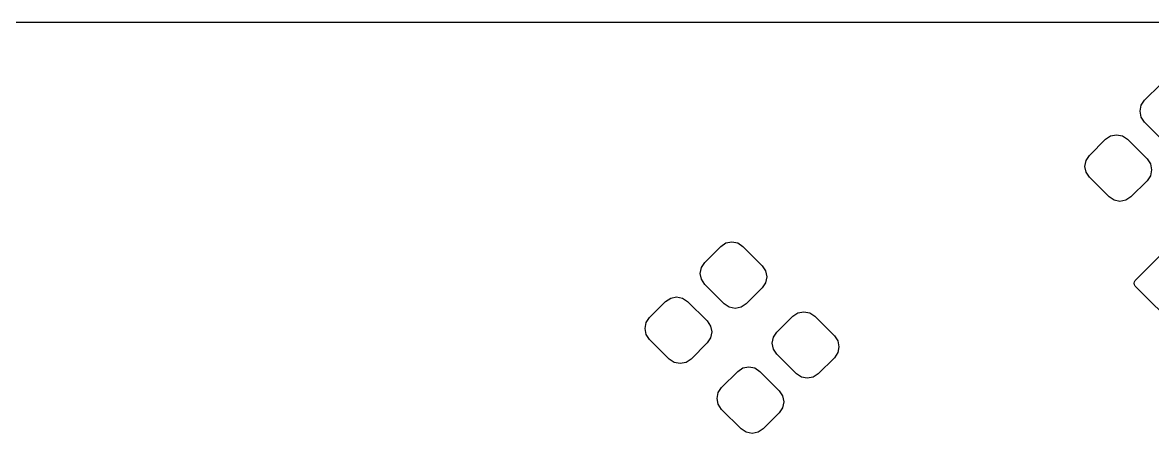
# Model space of a CAD drawing. Extents: x -27 to 356, y -111 to 35.
# Drawn here: x 250.42 to 264.33, y 29.87 to 34.92 of the extents above; entities that cross this region are included whole.
import ezdxf

# ---------------------------------------------------------------- set-up
doc = ezdxf.new("R2010")
doc.units = 0
doc.layers.add('BLACK', color=7, linetype='CONTINUOUS')

msp = doc.modelspace()

# ---------------------------------------------------------------- linework, layer by layer
at = {"layer": 'BLACK', "linetype": 'CONTINUOUS'}
for p, q in [((347.875, 34.925), (231.168, 34.925)), ((347.875, 34.925), (231.168, 34.925)), ((264.235, 33.9683), (264.433, 34.1663)), ((264.194, 33.9064), (264.235, 33.9683)), ((264.179, 33.8333), (264.194, 33.9064)), ((264.194, 33.7602), (264.179, 33.8333)), ((264.235, 33.6982), (264.194, 33.7602)), ((264.476, 33.4578), (264.235, 33.6982)), ((263.754, 33.4875), (263.816, 33.5289)), ((263.816, 33.5289), (263.889, 33.5434)), ((263.889, 33.5434), (263.962, 33.5289)), ((263.962, 33.5289), (264.024, 33.4875)), ((263.556, 33.2895), (263.754, 33.4875)), ((264.024, 33.4875), (264.265, 33.2471)), ((263.515, 33.2275), (263.556, 33.2895)), ((264.265, 33.2471), (264.306, 33.1851)), ((263.5, 33.1544), (263.515, 33.2275)), ((263.515, 33.0814), (263.5, 33.1544)), ((264.306, 33.1851), (264.321, 33.112)), ((264.321, 33.112), (264.306, 33.0389)), ((263.556, 33.0194), (263.515, 33.0814)), ((263.797, 32.779), (263.556, 33.0194)), ((264.265, 32.977), (264.067, 32.779)), ((264.306, 33.0389), (264.265, 32.977)), ((263.859, 32.7376), (263.797, 32.779)), ((263.932, 32.723), (263.859, 32.7376)), ((264.005, 32.7376), (263.932, 32.723)), ((264.067, 32.779), (264.005, 32.7376)), ((264.12, 31.7504), (264.968, 32.599)), ((258.82, 31.9712), (259.018, 32.1692)), ((259.018, 32.1692), (259.08, 32.2106)), ((259.08, 32.2106), (259.153, 32.2251)), ((259.153, 32.2251), (259.226, 32.2106)), ((259.226, 32.2106), (259.288, 32.1692)), ((259.288, 32.1692), (259.529, 31.9288)), ((258.764, 31.8362), (258.779, 31.9093)), ((258.779, 31.9093), (258.82, 31.9712)), ((259.529, 31.9288), (259.57, 31.8668)), ((259.57, 31.8668), (259.584, 31.7937)), ((258.779, 31.7631), (258.764, 31.8362)), ((258.82, 31.7011), (258.779, 31.7631)), ((259.57, 31.7206), (259.529, 31.6587)), ((259.584, 31.7937), (259.57, 31.7206)), ((264.105, 31.7144), (264.109, 31.7339)), ((264.109, 31.6948), (264.105, 31.7144)), ((264.109, 31.7339), (264.12, 31.7504)), ((259.06, 31.4607), (258.82, 31.7011)), ((259.529, 31.6587), (259.331, 31.4607)), ((264.12, 31.6783), (264.109, 31.6948)), ((265.11, 30.6884), (264.12, 31.6783)), ((258.141, 31.2924), (258.339, 31.4904)), ((258.339, 31.4904), (258.401, 31.5318)), ((258.401, 31.5318), (258.474, 31.5463)), ((258.474, 31.5463), (258.547, 31.5318)), ((258.547, 31.5318), (258.609, 31.4904)), ((258.609, 31.4904), (258.85, 31.25)), ((259.122, 31.4193), (259.06, 31.4607)), ((259.331, 31.4607), (259.269, 31.4193)), ((259.195, 31.4047), (259.122, 31.4193)), ((259.269, 31.4193), (259.195, 31.4047)), ((259.707, 31.1108), (259.905, 31.3088)), ((259.905, 31.3088), (259.967, 31.3502)), ((259.967, 31.3502), (260.04, 31.3647)), ((260.04, 31.3647), (260.113, 31.3502)), ((260.113, 31.3502), (260.175, 31.3088)), ((260.175, 31.3088), (260.416, 31.0684)), ((258.085, 31.1573), (258.1, 31.2304)), ((258.1, 31.0842), (258.085, 31.1573)), ((258.1, 31.2304), (258.141, 31.2924)), ((258.85, 31.25), (258.891, 31.188)), ((258.891, 31.188), (258.906, 31.1149)), ((258.141, 31.0223), (258.1, 31.0842)), ((258.382, 30.7819), (258.141, 31.0223)), ((258.891, 31.0418), (258.85, 30.9799)), ((258.906, 31.1149), (258.891, 31.0418)), ((259.651, 30.9757), (259.666, 31.0488)), ((259.666, 31.0488), (259.707, 31.1108)), ((260.416, 31.0684), (260.457, 31.0064)), ((258.85, 30.9799), (258.652, 30.7819)), ((259.666, 30.9026), (259.651, 30.9757)), ((259.707, 30.8407), (259.666, 30.9026)), ((260.457, 31.0064), (260.472, 30.9333)), ((260.472, 30.9333), (260.457, 30.8602)), ((258.444, 30.7405), (258.382, 30.7819)), ((258.517, 30.7259), (258.444, 30.7405)), ((258.59, 30.7405), (258.517, 30.7259)), ((258.652, 30.7819), (258.59, 30.7405)), ((259.948, 30.6003), (259.707, 30.8407)), ((260.416, 30.7982), (260.218, 30.6003)), ((260.457, 30.8602), (260.416, 30.7982)), ((259.028, 30.432), (259.226, 30.63)), ((259.226, 30.63), (259.288, 30.6714)), ((259.288, 30.6714), (259.362, 30.6859)), ((259.362, 30.6859), (259.435, 30.6714)), ((259.435, 30.6714), (259.497, 30.63)), ((259.497, 30.63), (259.737, 30.3895)), ((260.01, 30.5589), (259.948, 30.6003)), ((260.218, 30.6003), (260.156, 30.5589)), ((260.083, 30.5443), (260.01, 30.5589)), ((260.156, 30.5589), (260.083, 30.5443)), ((258.973, 30.2969), (258.987, 30.37)), ((258.987, 30.37), (259.028, 30.432)), ((259.737, 30.3895), (259.778, 30.3276)), ((259.778, 30.3276), (259.793, 30.2545)), ((258.987, 30.2238), (258.973, 30.2969)), ((259.028, 30.1619), (258.987, 30.2238)), ((259.778, 30.1814), (259.737, 30.1194)), ((259.793, 30.2545), (259.778, 30.1814)), ((259.269, 29.9214), (259.028, 30.1619)), ((259.737, 30.1194), (259.539, 29.9214)), ((259.331, 29.88), (259.269, 29.9214)), ((259.539, 29.9214), (259.477, 29.88)), ((259.404, 29.8655), (259.331, 29.88)), ((259.477, 29.88), (259.404, 29.8655))]:
    msp.add_line(p, q, dxfattribs=at)

doc.saveas('drawing.dxf')
